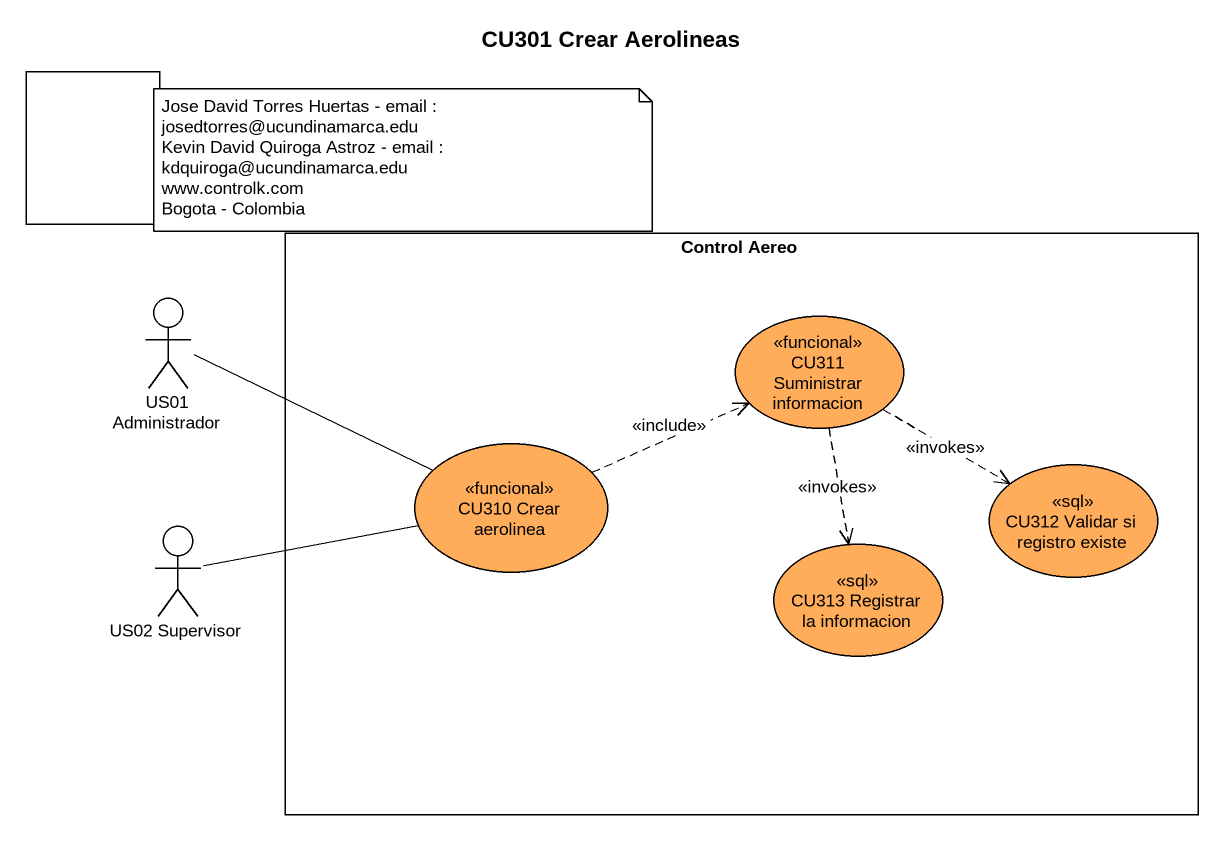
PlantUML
@startuml
title CU301 Crear Aerolineas
rectangle " " as rectangle1
rectangle "Control Aereo" as Control_Aereo {
  usecase "CU311 Suministrar informacion" as CU311_Suministrar <<funcional>> #FFAD5B
  usecase "CU310 Crear aerolinea" as CU310_Crear_aerolinea <<funcional>> #FFAD5B
  usecase "CU312 Validar si registro existe" as CU312_Validar_si_registro <<sql>> #FFAD5B
  usecase "CU313 Registrar la informacion" as CU313_Registrar_la <<sql>> #FFAD5B
}
actor "US01 Administrador" as US01_Administrador
actor "US02 Supervisor" as US02_Supervisor
US01_Administrador -right- CU310_Crear_aerolinea
CU311_Suministrar .right.> CU312_Validar_si_registro : <<invokes>>
CU311_Suministrar ..> CU313_Registrar_la : <<invokes>>
CU310_Crear_aerolinea .right.> CU311_Suministrar : <<include>>
US02_Supervisor -right- CU310_Crear_aerolinea
note as N1
  Jose David Torres Huertas - email : josedtorres@ucundinamarca.edu
  Kevin David Quiroga Astroz - email : kdquiroga@ucundinamarca.edu
  www.controlk.com
  Bogota - Colombia
end note
@enduml
